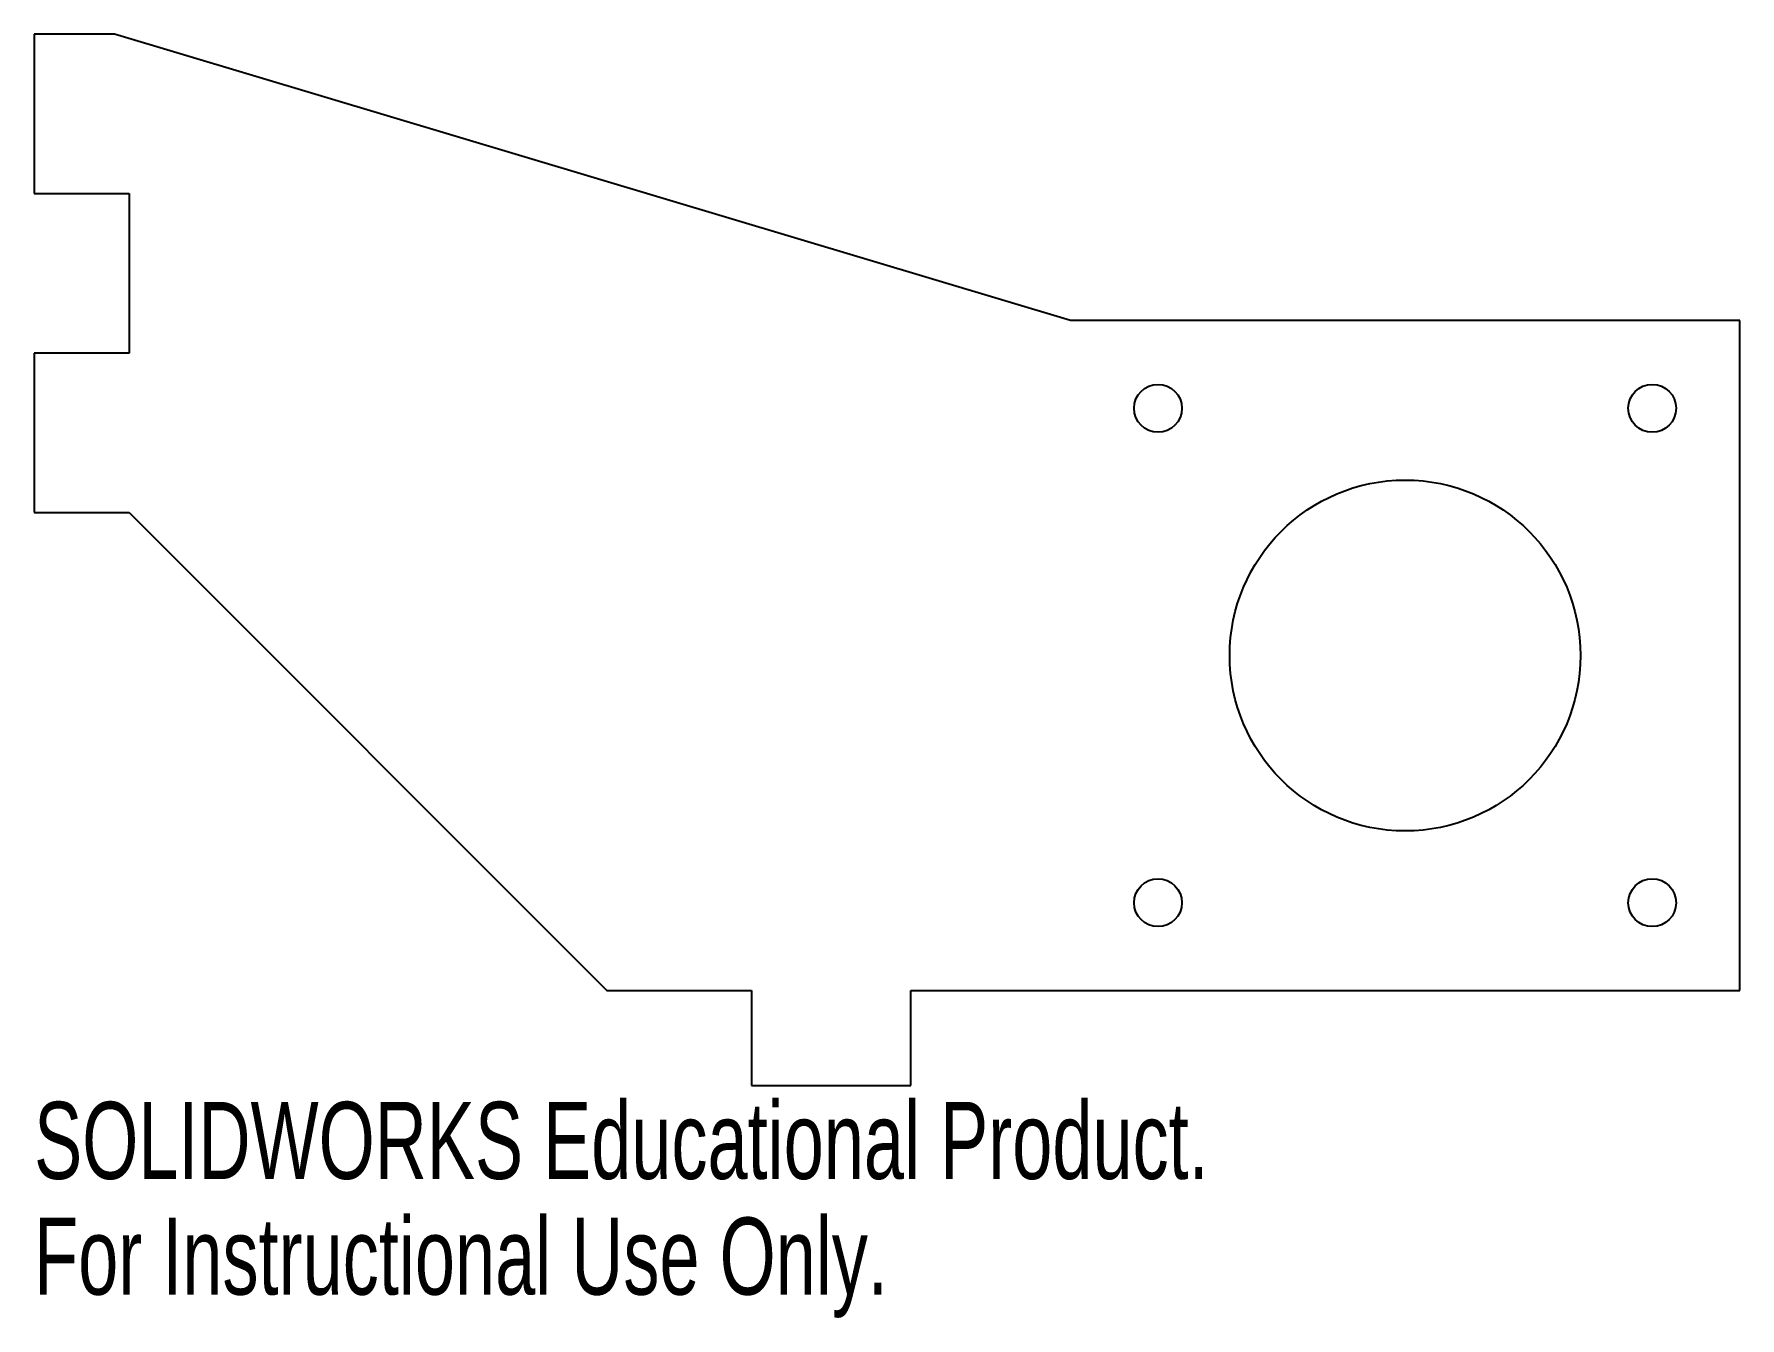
# Model space of a CAD drawing. Header units: inches. Extents: x -0.23 to 3.98, y -1.99 to 1.18.
import ezdxf

# ---------------------------------------------------------------- set-up
doc = ezdxf.new("R2010")
doc.units = ezdxf.units.IN
doc.header["$MEASUREMENT"] = 0
doc.styles.add('SLDTEXTSTYLE0', font='TXT', dxfattribs={"width": 0.7})

msp = doc.modelspace()

# ---------------------------------------------------------------- linework, layer by layer
at = {"color": 7, "linetype": 'Continuous', "lineweight": 25}
for p, q in [((-0.235, 1.1811), (-0.235, 0.7874)), ((-0.0365, 1.1811), (-0.235, 1.1811)), ((2.3241, 0.4741), (-0.0365, 1.1811)), ((-0.235, 0.7874), (0, 0.7874)), ((0, 0.7874), (0, 0.3937)), ((3.9776, 0.4741), (2.3241, 0.4741)), ((3.9776, -1.1795), (3.9776, 0.4741)), ((-0.235, 0.3937), (-0.235, 0)), ((0, 0.3937), (-0.235, 0.3937)), ((-0.235, 0), (0, 0)), ((0, 0), (1.1795, -1.1795)), ((1.1795, -1.1795), (1.5367, -1.1795)), ((1.5367, -1.1795), (1.5367, -1.4145)), ((1.9304, -1.1795), (3.9776, -1.1795)), ((1.9304, -1.4145), (1.9304, -1.1795)), ((1.5367, -1.4145), (1.9304, -1.4145))]:
    msp.add_line(p, q, dxfattribs=at)
for centre, radius in [((2.5406, 0.2575), 0.0591), ((3.7611, 0.2575), 0.0591), ((3.1508, -0.3527), 0.4331), ((2.5406, -0.963), 0.0591), ((3.7611, -0.963), 0.0591)]:
    msp.add_circle(centre, radius, dxfattribs=at)

# ---------------------------------------------------------------- texts
at = {"color": 7, "linetype": 'Continuous', "char_height": 0.1903, "attachment_point": 1, "style": 'SLDTEXTSTYLE0'}
for s, insert in [('SOLIDWORKS Educational Product.', (-0.235, -1.4546)), ('For Instructional Use Only.', (-0.235, -1.7401))]:
    msp.add_mtext(s, dxfattribs=dict(at, insert=insert))

doc.saveas('drawing.dxf')
